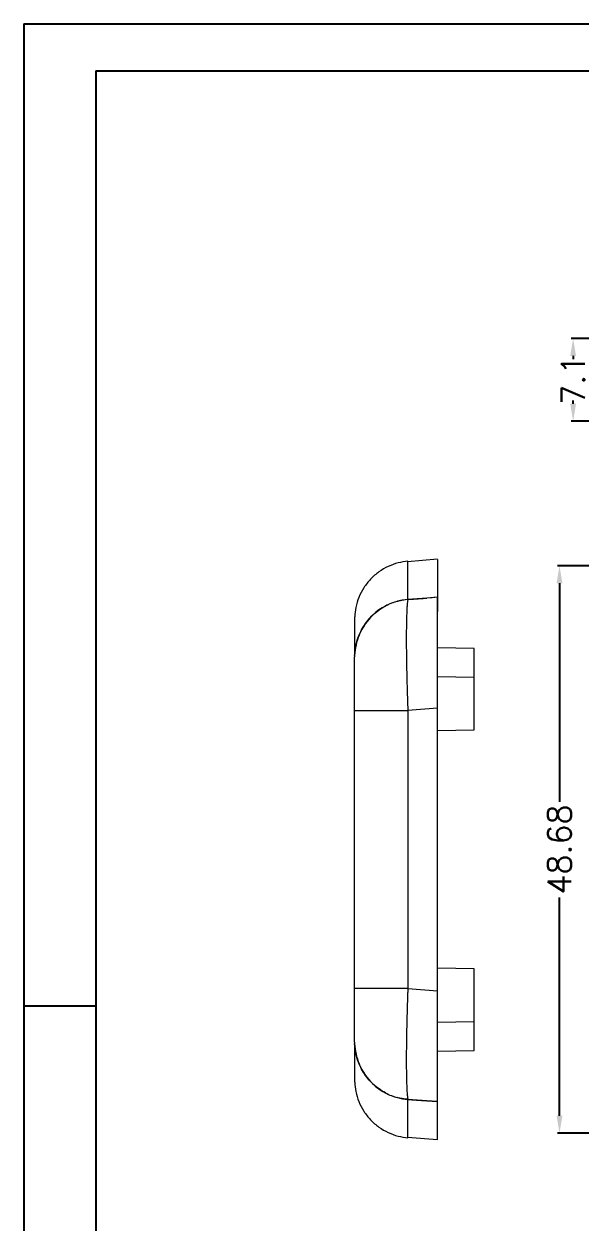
# Model space of a CAD drawing. Header units: inches. Extents: x 2768 to 3285, y 323 to 492.
# Drawn here: x 2767.5 to 2815.2, y 389.2 to 491.9 of the extents above; entities that cross this region are included whole.
import ezdxf

# ---------------------------------------------------------------- set-up
doc = ezdxf.new("R2010")
doc.units = ezdxf.units.IN
doc.styles.get("Standard").update_dxf_attribs({"font": 'txt', "bigfont": 'gbcbig.shx'})
doc.dimstyles.new('2', dxfattribs={"dimtxt": 2, "dimasz": 1.5, "dimexe": 0.18, "dimexo": 0.0625, "dimgap": 0.1, "dimtad": 0, "dimzin": 12, "dimdsep": 46, "dimtxsty": 'Standard', "dimcen": 0.5, "dimclrd": 3, "dimclre": 3, "dimadec": 0, "dimazin": 0, "dimtfac": 1, "dimtofl": 0, "dimtmove": 0, "dimatfit": 3, "dimfxl": 1, "dimtolj": 1, "dimtzin": 0, "dimarcsym": 0})

# ---------------------------------------------------------------- blocks, each defined once
blk = doc.blocks.new('*D136')
at = {"color": 3, "lineweight": -2}
for p, q in [((2833.5, 445.46), (2813.27, 445.46)), ((2813.45, 443.96), (2813.45, 425.22)), ((2813.45, 398.28), (2813.45, 417.02)), ((2833.71, 396.78), (2813.27, 396.78))]:
    blk.add_line(p, q, dxfattribs=at)
at = {"color": 3}
for points in [[(2813.2, 443.96), (2813.7, 443.96), (2813.45, 445.46)], [(2813.2, 398.28), (2813.7, 398.28), (2813.45, 396.78)]]:
    blk.add_solid(points, dxfattribs=at)
at = {"layer": 'Defpoints', "color": 0}
for p in [(2813.45, 445.46), (2833.56, 445.46), (2833.77, 396.78)]:
    blk.add_point(p, dxfattribs=at)
at = {"color": 0, "insert": (2813.45, 421.12), "char_height": 2, "attachment_point": 5, "rotation": 90}
blk.add_mtext('\\A1;48.68', dxfattribs=at)
blk = doc.blocks.new('*D144')
at = {"color": 3, "lineweight": -2}
for p, q in [((2825.11, 464.96), (2814.44, 464.96)), ((2814.62, 463.46), (2814.62, 463.17)), ((2814.62, 459.36), (2814.62, 459.64)), ((2819.97, 457.86), (2814.44, 457.86))]:
    blk.add_line(p, q, dxfattribs=at)
at = {"color": 3}
for points in [[(2814.37, 463.46), (2814.87, 463.46), (2814.62, 464.96)], [(2814.37, 459.36), (2814.87, 459.36), (2814.62, 457.86)]]:
    blk.add_solid(points, dxfattribs=at)
at = {"layer": 'Defpoints', "color": 0}
for p in [(2825.18, 464.96), (2814.62, 457.86), (2820.04, 457.86)]:
    blk.add_point(p, dxfattribs=at)
at = {"color": 0, "insert": (2814.62, 461.41), "char_height": 2, "attachment_point": 5, "rotation": 90}
blk.add_mtext('\\A1;7.1', dxfattribs=at)

msp = doc.modelspace()

# ---------------------------------------------------------------- linework, layer by layer
for p, q in [((2767.529, 491.935), (3005.856, 491.935)), ((2767.529, 491.935), (2767.529, 323.421)), ((2773.696, 487.923), (3001.844, 487.923)), ((2773.696, 487.923), (2773.696, 327.433)), ((2773.696, 407.678), (2767.529, 407.678)), ((2767.529, 401.437), (2767.529, 323.421))]:
    msp.add_line(p, q)
at = {"color": 7, "linetype": 'Continuous', "lineweight": 15}
for p, q in [((2802.98, 446.015), (2800.429, 445.792)), ((2802.062, 442.684), (2800.444, 442.566)), ((2802.98, 442.754), (2802.062, 442.684)), ((2802.98, 442.754), (2802.98, 441.528)), ((2795.884, 441.065), (2795.88, 440.873)), ((2795.884, 441.081), (2795.884, 441.081)), ((2806.13, 438.375), (2802.98, 438.43)), ((2806.13, 435.875), (2806.13, 438.375)), ((2795.88, 437.76), (2795.88, 437.663)), ((2806.13, 435.875), (2802.98, 435.93)), ((2806.13, 433.625), (2806.13, 435.875)), ((2795.88, 409.196), (2795.88, 433.054)), ((2795.88, 433.054), (2800.444, 433.054)), ((2802.98, 433.24), (2800.444, 433.054)), ((2800.444, 433.054), (2800.444, 409.196)), ((2802.98, 409.011), (2802.98, 433.24)), ((2806.13, 431.375), (2806.13, 433.625)), ((2802.98, 431.32), (2806.13, 431.375)), ((2806.13, 410.875), (2802.98, 410.93)), ((2806.13, 408.625), (2806.13, 410.875)), ((2800.444, 409.196), (2795.88, 409.196)), ((2800.444, 409.196), (2802.98, 409.011)), ((2806.13, 406.375), (2806.13, 408.625)), ((2802.98, 406.32), (2806.13, 406.375)), ((2806.13, 406.175), (2806.13, 406.375)), ((2806.13, 403.875), (2806.13, 406.175)), ((2795.88, 404.587), (2795.88, 404.491)), ((2795.885, 404.488), (2795.885, 404.488)), ((2802.98, 403.82), (2806.13, 403.875)), ((2795.884, 401.17), (2795.884, 401.17)), ((2802.98, 399.497), (2802.98, 400.723)), ((2802.062, 399.567), (2800.444, 399.684)), ((2802.98, 399.497), (2802.062, 399.567)), ((2802.98, 396.795), (2802.98, 396.795)), ((2800.429, 396.459), (2802.98, 396.236)), ((2800.444, 396.408), (2800.444, 396.487))]:
    msp.add_line(p, q, dxfattribs=at)
at = {"color": 8, "linetype": 'Continuous', "lineweight": 15}
msp.add_line((2800.444, 396.458), (2800.444, 396.398), dxfattribs=at)
at = {"color": 7, "linetype": 'Continuous', "lineweight": 15, "flags": 128}
for points in [[(2802.981, 442.754), (2802.521, 442.719), (2802.062, 442.684), (2801.253, 442.622), (2800.443, 442.56)], [(2800.443, 442.56), (2800.512, 442.565), (2800.787, 442.586), (2800.925, 442.597), (2801.2, 442.618), (2801.338, 442.629), (2801.613, 442.65), (2801.75, 442.66), (2802.062, 442.684)], [(2800.443, 399.69), (2801.253, 399.629), (2802.062, 399.567), (2802.521, 399.532), (2802.981, 399.497)], [(2800.443, 399.69), (2800.512, 399.685), (2800.787, 399.664), (2800.925, 399.654), (2801.2, 399.633), (2801.338, 399.622), (2801.613, 399.601), (2801.75, 399.591), (2802.062, 399.567)]]:
    msp.add_lwpolyline(points, dxfattribs=at)
at = {"color": 7, "linetype": 'Continuous', "lineweight": 15}
for centre, radius, start, end in [((2800.795, 437.645), 4.916, 117.4598, 177.45604), ((2800.879, 437.513), 5.072, 94.92014, 105.05093), ((2800.795, 404.606), 4.916, 182.54397, 242.5402), ((2800.879, 404.737), 5.072, 254.94907, 265.07986)]:
    msp.add_arc(centre, radius, start, end, dxfattribs=at)
at = {"color": 8, "linetype": 'Continuous', "lineweight": 15}
msp.add_arc((2800.725, 437.663), 4.845, 178.80267, 180, dxfattribs=at)
at = {"color": 7, "linetype": 'Continuous', "lineweight": 15}
for points, knots in [([(2802.98, 446.012), (2802.98, 446.011), (2802.98, 445.987), (2802.98, 445.85), (2802.98, 445.592), (2802.98, 445.223), (2802.98, 444.758), (2802.98, 444.192), (2802.98, 443.534), (2802.98, 443.014), (2802.98, 442.754)], [0, 0, 0, 0, 0.0075595, 0.148601, 0.289843, 0.4311517, 0.5731975, 0.7153103, 0.8576223, 1, 1, 1, 1]), ([(2800.444, 445.854), (2800.163, 445.815), (2799.587, 445.736), (2798.747, 445.424), (2797.947, 444.959), (2797.235, 444.339), (2796.651, 443.596), (2796.225, 442.769), (2795.958, 441.922), (2795.911, 441.352), (2795.888, 441.081)], [0, 0, 0, 0, 0.11785197, 0.24186644, 0.37043139, 0.50151218, 0.63282093, 0.76204632, 0.88708911, 1, 1, 1, 1]), ([(2800.443, 442.56), (2799.837, 442.514), (2799.245, 442.355), (2798.427, 441.962), (2798.166, 441.806), (2797.683, 441.452), (2797.458, 441.253), (2797.041, 440.811), (2796.856, 440.574), (2796.53, 440.07), (2796.39, 439.801), (2796.157, 439.241), (2796.068, 438.954), (2795.939, 438.368), (2795.899, 438.066), (2795.885, 437.763)], [0, 0, 0, 0, 0.25, 0.25, 0.375, 0.375, 0.5, 0.5, 0.625, 0.625, 0.75, 0.75, 0.875, 0.875, 1, 1, 1, 1]), ([(2795.885, 437.763), (2795.895, 437.982), (2795.919, 438.2), (2795.992, 438.632), (2796.043, 438.847), (2796.233, 439.47), (2796.41, 439.866), (2796.872, 440.614), (2797.147, 440.949), (2797.622, 441.395), (2797.792, 441.535), (2798.148, 441.789), (2798.334, 441.904), (2798.528, 442.007)], [0, 0, 0, 0, 0.125, 0.125, 0.25, 0.25, 0.5, 0.5, 0.75, 0.75, 0.875, 0.875, 1, 1, 1, 1]), ([(2800.443, 442.56), (2800.42, 442.558), (2800.397, 442.556), (2800.374, 442.554), (2800.282, 442.546), (2800.191, 442.535), (2800.1, 442.522), (2800.009, 442.508), (2799.919, 442.492), (2799.83, 442.474), (2799.74, 442.456), (2799.651, 442.435), (2799.562, 442.411)], [0, 0, 0, 0, 0.00006924267, 0.00006924267, 0.00006924267, 0.00034641949, 0.00034641949, 0.00034641949, 0.00062118385, 0.00062118385, 0.00062118385, 0.00089681185, 0.00089681185, 0.00089681185, 0.00089681185]), ([(2800.443, 442.56), (2800.439, 442.54), (2800.431, 442.499), (2800.42, 442.425), (2800.41, 442.342), (2800.4, 442.251), (2800.39, 442.15), (2800.381, 442.042), (2800.373, 441.925), (2800.366, 441.802), (2800.359, 441.672), (2800.352, 441.536), (2800.337, 441.164), (2800.318, 440.458), (2800.31, 439.266), (2800.319, 437.89), (2800.338, 436.712), (2800.358, 435.838), (2800.371, 435.315), (2800.387, 434.771), (2800.404, 434.21), (2800.423, 433.636), (2800.437, 433.249), (2800.444, 433.054)], [0, 0, 0, 0, 0.02383248, 0.04751332, 0.07102045, 0.09433229, 0.11742774, 0.14028636, 0.16288836, 0.18521469, 0.20724711, 0.22896821, 0.25036147, 0.37633802, 0.50005268, 0.6237357, 0.74969928, 0.78912598, 0.82962335, 0.87108202, 0.91338333, 0.95640048, 1, 1, 1, 1]), ([(2802.98, 433.24), (2802.98, 433.806), (2802.98, 434.365), (2802.98, 435.192), (2802.98, 435.466), (2802.98, 436.011), (2802.98, 436.282), (2802.98, 437.074), (2802.98, 437.58), (2802.98, 438.307), (2802.98, 438.544), (2802.98, 439.006), (2802.98, 439.231), (2802.98, 439.877), (2802.98, 440.272), (2802.98, 440.992), (2802.98, 441.32), (2802.98, 441.882), (2802.98, 442.118), (2802.98, 442.504), (2802.98, 442.652), (2802.98, 442.752)], [0, 0, 0, 0, 0.125, 0.125, 0.1875, 0.1875, 0.25, 0.25, 0.375, 0.375, 0.4375, 0.4375, 0.5, 0.5, 0.625, 0.625, 0.75, 0.75, 0.875, 0.875, 1, 1, 1, 1]), ([(2795.884, 441.073), (2795.884, 441.074), (2795.884, 441.1), (2795.884, 440.953), (2795.884, 440.614), (2795.884, 440.042), (2795.884, 439.349), (2795.884, 438.612), (2795.884, 438.113), (2795.884, 437.863)], [0, 0, 0, 0, 0.0124379, 0.1972268, 0.3820157, 0.5668044, 0.7515928, 0.8757685, 1, 1, 1, 1]), ([(2795.884, 441.073), (2795.884, 441.074), (2795.884, 441.086), (2795.884, 440.998), (2795.884, 440.801), (2795.884, 440.478), (2795.884, 439.953), (2795.884, 439.148), (2795.884, 438.291), (2795.884, 437.863)], [0, 0, 0, 0, 0.019089, 0.1552265, 0.2913639, 0.4275788, 0.5637162, 0.7817041, 1, 1, 1, 1]), ([(2795.88, 440.864), (2795.88, 440.847), (2795.88, 440.812), (2795.88, 440.429), (2795.88, 439.785), (2795.88, 438.951), (2795.88, 438.21), (2795.88, 437.876)], [0, 0, 0, 0, 0.1938388, 0.4050203, 0.6159093, 0.8269328, 1, 1, 1, 1]), ([(2795.884, 437.863), (2795.884, 437.846), (2795.884, 437.83), (2795.884, 437.813), (2795.885, 437.796), (2795.885, 437.779), (2795.885, 437.763)], [0, 0, 0, 0, 0.00028252559, 0.00028252559, 0.00028252559, 0.00056505353, 0.00056505353, 0.00056505353, 0.00056505353]), ([(2795.88, 433.054), (2795.88, 433.123), (2795.88, 433.259), (2795.88, 433.463), (2795.88, 433.665), (2795.88, 433.866), (2795.88, 434.066), (2795.88, 434.264), (2795.88, 434.46), (2795.88, 434.847), (2795.88, 435.405), (2795.88, 436.075), (2795.88, 436.655), (2795.88, 437.046), (2795.88, 437.299), (2795.88, 437.456), (2795.88, 437.581), (2795.88, 437.636), (2795.88, 437.663)], [0, 0, 0, 0, 0.0314614, 0.0627561, 0.0939431, 0.1250821, 0.1562331, 0.1874561, 0.2188105, 0.250355, 0.3753322, 0.4999861, 0.6245685, 0.7496593, 0.8125332, 0.8748955, 0.9372248, 1, 1, 1, 1]), ([(2795.88, 404.587), (2795.88, 404.6), (2795.88, 404.626), (2795.88, 404.675), (2795.88, 404.733), (2795.88, 404.798), (2795.88, 404.873), (2795.88, 404.955), (2795.88, 405.046), (2795.88, 405.243), (2795.88, 405.595), (2795.88, 406.175), (2795.88, 406.845), (2795.88, 407.465), (2795.88, 407.985), (2795.88, 408.383), (2795.88, 408.788), (2795.88, 409.06), (2795.88, 409.196)], [0, 0, 0, 0, 0.0314622, 0.0627589, 0.0939492, 0.1250929, 0.1562499, 0.1874803, 0.2188435, 0.2503983, 0.3754074, 0.5000715, 0.6246436, 0.7497026, 0.8125574, 0.8749063, 0.9372276, 1, 1, 1, 1]), ([(2800.444, 409.196), (2800.44, 409.09), (2800.432, 408.877), (2800.421, 408.56), (2800.411, 408.246), (2800.401, 407.935), (2800.391, 407.629), (2800.382, 407.328), (2800.374, 407.031), (2800.366, 406.741), (2800.359, 406.457), (2800.353, 406.179), (2800.337, 405.465), (2800.319, 404.36), (2800.31, 402.985), (2800.318, 401.792), (2800.338, 401.04), (2800.357, 400.596), (2800.37, 400.361), (2800.386, 400.149), (2800.403, 399.964), (2800.422, 399.807), (2800.436, 399.729), (2800.443, 399.69)], [0, 0, 0, 0, 0.0238474, 0.0475402, 0.071056, 0.0943729, 0.1174699, 0.1403261, 0.1629216, 0.1852373, 0.2072546, 0.2289562, 0.2503252, 0.3762853, 0.4999718, 0.623683, 0.7496631, 0.7891306, 0.8296535, 0.8711234, 0.9134227, 0.9564256, 1, 1, 1, 1]), ([(2802.98, 399.498), (2802.98, 399.599), (2802.98, 399.745), (2802.98, 400.033), (2802.98, 400.141), (2802.98, 400.38), (2802.98, 400.511), (2802.98, 400.934), (2802.98, 401.255), (2802.98, 401.794), (2802.98, 401.984), (2802.98, 402.383), (2802.98, 402.592), (2802.98, 403.238), (2802.98, 403.696), (2802.98, 404.423), (2802.98, 404.672), (2802.98, 405.184), (2802.98, 405.445), (2802.98, 406.236), (2802.98, 406.776), (2802.98, 407.878), (2802.98, 408.445), (2802.98, 409.011)], [0, 0, 0, 0, 0.125, 0.125, 0.1875, 0.1875, 0.25, 0.25, 0.375, 0.375, 0.4375, 0.4375, 0.5, 0.5, 0.625, 0.625, 0.6875, 0.6875, 0.75, 0.75, 0.875, 0.875, 1, 1, 1, 1]), ([(2795.88, 404.231), (2795.88, 403.948), (2795.88, 403.259), (2795.88, 402.467), (2795.88, 401.821), (2795.88, 401.439), (2795.88, 401.404), (2795.88, 401.387)], [0, 0, 0, 0, 0.1511305, 0.3677549, 0.5842362, 0.8010215, 1, 1, 1, 1]), ([(2795.884, 404.388), (2795.884, 404.404), (2795.884, 404.421), (2795.884, 404.438), (2795.885, 404.454), (2795.885, 404.471), (2795.885, 404.488)], [0, 0, 0, 0, 0.00028252559, 0.00028252559, 0.00028252559, 0.00056505353, 0.00056505353, 0.00056505353, 0.00056505353]), ([(2795.884, 404.388), (2795.884, 404.364), (2795.884, 404.244), (2795.884, 404.035), (2795.884, 403.502), (2795.884, 402.799), (2795.884, 402.062), (2795.884, 401.559), (2795.884, 401.298), (2795.884, 401.265), (2795.884, 401.263)], [0, 0, 0, 0, 0.0135259, 0.0676299, 0.1217339, 0.3381753, 0.5546173, 0.7710596, 0.9875022, 1, 1, 1, 1]), ([(2795.884, 404.388), (2795.884, 404.248), (2795.884, 403.83), (2795.884, 403.215), (2795.884, 402.584), (2795.884, 402.068), (2795.884, 401.665), (2795.884, 401.38), (2795.884, 401.202), (2795.884, 401.181), (2795.884, 401.17)], [0, 0, 0, 0, 0.0667669, 0.2003075, 0.333921, 0.4674619, 0.6010029, 0.734544, 0.8681609, 1, 1, 1, 1]), ([(2795.885, 404.488), (2795.899, 404.184), (2795.938, 403.885), (2796.067, 403.299), (2796.157, 403.01), (2796.39, 402.449), (2796.529, 402.183), (2796.854, 401.679), (2797.042, 401.439), (2797.457, 400.998), (2797.681, 400.8), (2798.165, 400.446), (2798.425, 400.289), (2799.244, 399.896), (2799.837, 399.737), (2800.443, 399.69)], [0, 0, 0, 0, 0.125, 0.125, 0.25, 0.25, 0.375, 0.375, 0.5, 0.5, 0.625, 0.625, 0.75, 0.75, 1, 1, 1, 1]), ([(2798.528, 400.244), (2798.14, 400.449), (2797.788, 400.701), (2797.312, 401.146), (2797.161, 401.308), (2796.885, 401.645), (2796.759, 401.821), (2796.416, 402.373), (2796.234, 402.777), (2795.978, 403.615), (2795.905, 404.049), (2795.885, 404.488)], [0, 0, 0, 0, 0.25, 0.25, 0.375, 0.375, 0.5, 0.5, 0.75, 0.75, 1, 1, 1, 1]), ([(2795.888, 401.173), (2795.91, 400.901), (2795.958, 400.33), (2796.225, 399.481), (2796.651, 398.655), (2797.235, 397.911), (2797.947, 397.291), (2798.747, 396.827), (2799.587, 396.515), (2800.163, 396.435), (2800.444, 396.397)], [0, 0, 0, 0, 0.1132736, 0.2382653, 0.3674378, 0.4986929, 0.6297201, 0.7582324, 0.8821962, 1, 1, 1, 1]), ([(2800.443, 399.69), (2800.42, 399.692), (2800.397, 399.694), (2800.374, 399.696), (2800.282, 399.705), (2800.191, 399.715), (2800.1, 399.729), (2800.009, 399.742), (2799.919, 399.758), (2799.83, 399.777), (2799.74, 399.795), (2799.651, 399.816), (2799.562, 399.84)], [0, 0, 0, 0, 0.00006924267, 0.00006924267, 0.00006924267, 0.00034641949, 0.00034641949, 0.00034641949, 0.00062118385, 0.00062118385, 0.00062118385, 0.00089681185, 0.00089681185, 0.00089681185, 0.00089681185]), ([(2802.98, 396.238), (2802.98, 396.24), (2802.98, 396.263), (2802.98, 396.401), (2802.98, 396.659), (2802.98, 397.028), (2802.98, 397.492), (2802.98, 398.059), (2802.98, 398.716), (2802.98, 399.236), (2802.98, 399.497)], [0, 0, 0, 0, 0.0075595, 0.148601, 0.289843, 0.4311517, 0.5731975, 0.7153103, 0.8576223, 1, 1, 1, 1])]:
    msp.add_open_spline(points, degree=3, knots=knots, dxfattribs=at)
at = {"color": 8, "linetype": 'Continuous', "lineweight": 15}
msp.add_open_spline([(2800.444, 442.566), (2800.444, 444.79), (2800.444, 445.894), (2800.444, 445.853)], degree=3, dxfattribs=at)
at = {"color": 7, "linetype": 'Continuous', "lineweight": 15}
for points in [[(2799.562, 442.411), (2799.202, 442.316), (2798.858, 442.181), (2798.528, 442.007)], [(2800.443, 442.56), (2800.443, 442.562), (2800.444, 442.564), (2800.444, 442.566)], [(2798.528, 400.244), (2798.858, 400.07), (2799.202, 399.935), (2799.562, 399.84)], [(2800.443, 399.69), (2800.443, 399.688), (2800.444, 399.686), (2800.444, 399.684)]]:
    msp.add_open_spline(points, degree=3, dxfattribs=at)
at = {"color": 8, "linetype": 'Continuous', "lineweight": 15}
msp.add_open_spline([(2800.444, 396.487), (2800.444, 396.493), (2800.444, 396.53), (2800.444, 396.865), (2800.444, 397.509), (2800.444, 398.429), (2800.444, 399.266), (2800.444, 399.684)], degree=3, knots=[0, 0, 0, 0, 0.0499043, 0.2874519, 0.5249372, 0.7624304, 1, 1, 1, 1], dxfattribs=at)

# ---------------------------------------------------------------- dimensions: what is measured, and where the dimension line sits
for base, p1, p2, picture, middle in [((2814.619, 457.858), (2825.176, 464.957), (2820.037, 457.858), '*D144', (2814.619, 461.408)), ((2813.448, 445.456), (2833.773, 396.779), (2833.564, 445.456), '*D136', (2813.448, 421.117))]:
    dim = msp.add_linear_dim(base=base, p1=p1, p2=p2, angle=90, dimstyle='2')
    dim.commit()
    dim.dimension.update_dxf_attribs({"geometry": picture, "text_midpoint": middle})

doc.saveas('drawing.dxf')
